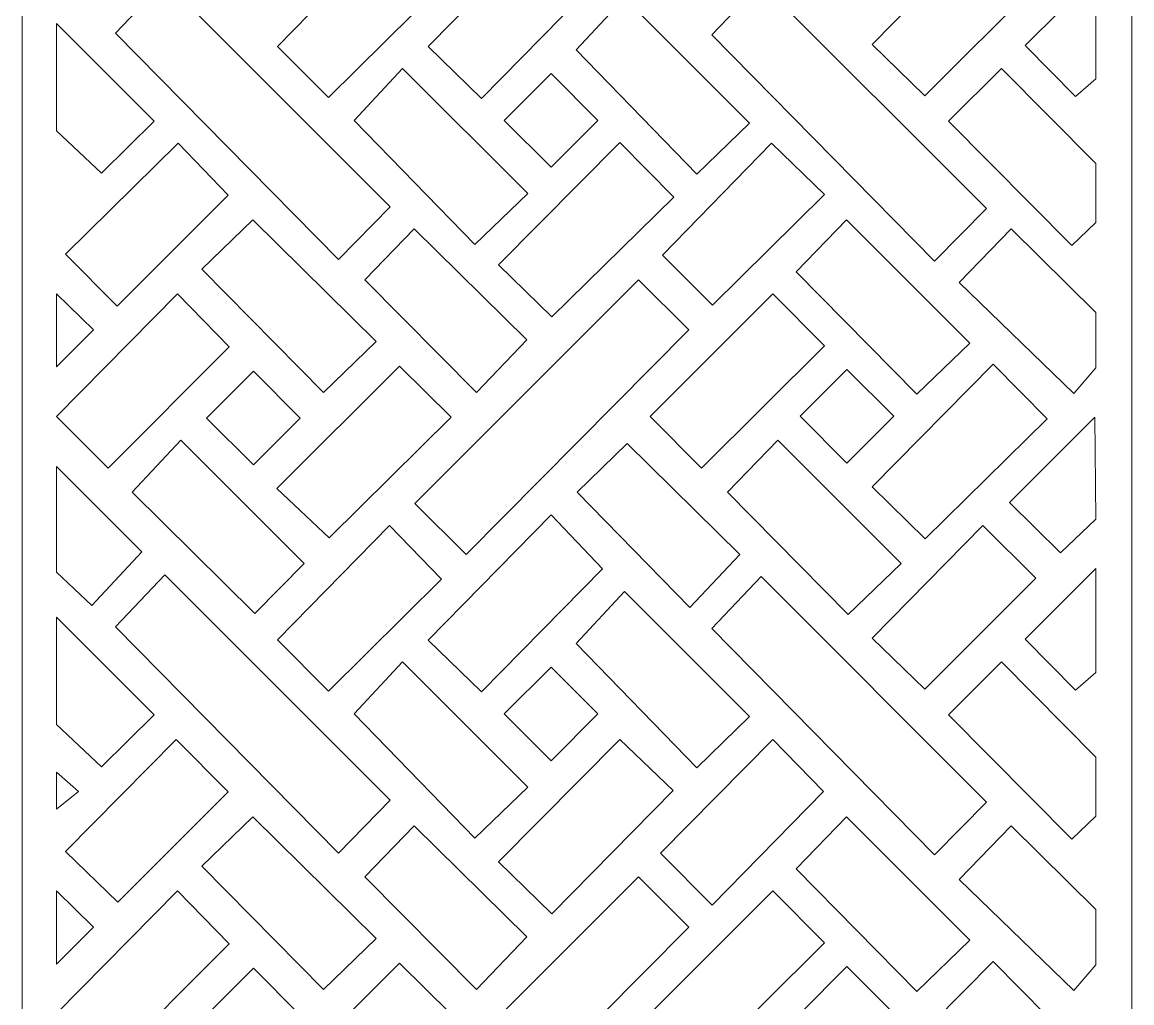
# Model space of a CAD drawing. Header units: centimetres. Extents: x -27.6 to -16.3, y -9.5 to 9.5.
# Drawn here: x -21.37 to -16.32, y -4.42 to 0.04 of the extents above; entities that cross this region are included whole.
import ezdxf

# ---------------------------------------------------------------- set-up
doc = ezdxf.new("R2010")
doc.units = ezdxf.units.CM
doc.header["$MEASUREMENT"] = 0
doc.layers.add('layer 1', color=7, linetype='Continuous')

msp = doc.modelspace()

# ---------------------------------------------------------------- linework, layer by layer
at = {"layer": 'layer 1', "color": 7, "lineweight": 9}
for points, knots in [([(-21.37348, -9.50003), (-21.37348, -9.50003), (-21.37348, 9.5), (-21.37348, 9.5), (-21.37348, 9.5), (-21.37348, 9.5), (-16.32276, 9.5), (-16.32276, 9.5), (-16.32276, 9.5), (-16.32276, 9.5), (-16.32276, -9.50003), (-16.32276, -9.50003), (-16.32276, -9.50003), (-16.32276, -9.50003), (-21.37348, -9.50003), (-21.37348, -9.50003)], [0, 0, 0, 0, 0.2, 0.2, 0.2, 0.2, 0.4, 0.4, 0.4, 0.4, 0.6, 0.6, 0.6, 0.6, 1, 1, 1, 1]), ([(-19.28297, -0.30398), (-19.28297, -0.30398), (-19.52556, -0.06791), (-19.52556, -0.06791), (-19.52556, -0.06791), (-19.52556, -0.06791), (-18.96625, 0.50174), (-18.96625, 0.50174), (-18.96625, 0.50174), (-18.96625, 0.50174), (-18.73187, 0.2571), (-18.73187, 0.2571), (-18.73187, 0.2571), (-18.73187, 0.2571), (-19.28297, -0.30398), (-19.28297, -0.30398)], [0, 0, 0, 0, 0.2, 0.2, 0.2, 0.2, 0.4, 0.4, 0.4, 0.4, 0.6, 0.6, 0.6, 0.6, 1, 1, 1, 1]), ([(-19.97851, -0.29997), (-19.97851, -0.29997), (-20.21101, -0.06747), (-20.21101, -0.06747), (-20.21101, -0.06747), (-20.21101, -0.06747), (-19.70193, 0.45363), (-19.70193, 0.45363), (-19.70193, 0.45363), (-19.70193, 0.45363), (-19.46543, 0.20911), (-19.46543, 0.20911), (-19.46543, 0.20911), (-19.46543, 0.20911), (-19.97851, -0.29997), (-19.97851, -0.29997)], [0, 0, 0, 0, 0.2, 0.2, 0.2, 0.2, 0.4, 0.4, 0.4, 0.4, 0.6, 0.6, 0.6, 0.6, 1, 1, 1, 1]), ([(-17.26476, -0.29195), (-17.26476, -0.29195), (-17.50527, -0.05946), (-17.50527, -0.05946), (-17.50527, -0.05946), (-17.50527, -0.05946), (-17.0002, 0.45363), (-17.0002, 0.45363), (-17.0002, 0.45363), (-17.0002, 0.45363), (-16.75969, 0.21312), (-16.75969, 0.21312), (-16.75969, 0.21312), (-16.75969, 0.21312), (-17.26476, -0.29195), (-17.26476, -0.29195)], [0, 0, 0, 0, 0.2, 0.2, 0.2, 0.2, 0.4, 0.4, 0.4, 0.4, 0.6, 0.6, 0.6, 0.6, 1, 1, 1, 1]), ([(-16.57931, -0.29596), (-16.57931, -0.29596), (-16.48711, -0.21579), (-16.48711, -0.21579), (-16.48711, -0.21579), (-16.48711, -0.21579), (-16.48711, 0.25722), (-16.48711, 0.25722), (-16.48711, 0.25722), (-16.48711, 0.25722), (-16.80779, -0.06347), (-16.80779, -0.06347), (-16.80779, -0.06347), (-16.80779, -0.06347), (-16.57931, -0.29596), (-16.57931, -0.29596)], [0, 0, 0, 0, 0.2, 0.2, 0.2, 0.2, 0.4, 0.4, 0.4, 0.4, 0.6, 0.6, 0.6, 0.6, 1, 1, 1, 1]), ([(-19.93442, -1.03754), (-19.93442, -1.03754), (-19.69792, -0.79703), (-19.69792, -0.79703), (-19.69792, -0.79703), (-19.69792, -0.79703), (-20.7241, 0.22916), (-20.7241, 0.22916), (-20.7241, 0.22916), (-20.7241, 0.22916), (-20.94857, -0.00735), (-20.94857, -0.00735), (-20.94857, -0.00735), (-20.94857, -0.00735), (-19.93442, -1.03754), (-19.93442, -1.03754)], [0, 0, 0, 0, 0.2, 0.2, 0.2, 0.2, 0.4, 0.4, 0.4, 0.4, 0.6, 0.6, 0.6, 0.6, 1, 1, 1, 1]), ([(-17.22067, -1.04556), (-17.22067, -1.04556), (-16.98417, -0.80504), (-16.98417, -0.80504), (-16.98417, -0.80504), (-16.98417, -0.80504), (-18.01034, 0.22114), (-18.01034, 0.22114), (-18.01034, 0.22114), (-18.01034, 0.22114), (-18.23482, -0.01536), (-18.23482, -0.01536), (-18.23482, -0.01536), (-18.23482, -0.01536), (-17.22067, -1.04556), (-17.22067, -1.04556)], [0, 0, 0, 0, 0.2, 0.2, 0.2, 0.2, 0.4, 0.4, 0.4, 0.4, 0.6, 0.6, 0.6, 0.6, 1, 1, 1, 1]), ([(-18.30296, -0.64871), (-18.30296, -0.64871), (-18.06245, -0.41622), (-18.06245, -0.41622), (-18.06245, -0.41622), (-18.06245, -0.41622), (-18.63166, 0.15299), (-18.63166, 0.15299), (-18.63166, 0.15299), (-18.63166, 0.15299), (-18.85213, -0.08351), (-18.85213, -0.08351), (-18.85213, -0.08351), (-18.85213, -0.08351), (-18.30296, -0.64871), (-18.30296, -0.64871)], [0, 0, 0, 0, 0.2, 0.2, 0.2, 0.2, 0.4, 0.4, 0.4, 0.4, 0.6, 0.6, 0.6, 0.6, 1, 1, 1, 1]), ([(-21.21714, -0.45229), (-21.21714, -0.45229), (-21.21714, 0.03675), (-21.21714, 0.03675), (-21.21714, 0.03675), (-21.21714, 0.03675), (-20.7722, -0.4082), (-20.7722, -0.4082), (-20.7722, -0.4082), (-20.7722, -0.4082), (-21.01271, -0.6447), (-21.01271, -0.6447), (-21.01271, -0.6447), (-21.01271, -0.6447), (-21.21714, -0.45229), (-21.21714, -0.45229)], [0, 0, 0, 0, 0.2, 0.2, 0.2, 0.2, 0.4, 0.4, 0.4, 0.4, 0.6, 0.6, 0.6, 0.6, 1, 1, 1, 1]), ([(-19.3131, -0.96939), (-19.3131, -0.96939), (-19.07259, -0.7369), (-19.07259, -0.7369), (-19.07259, -0.7369), (-19.07259, -0.7369), (-19.6418, -0.16769), (-19.6418, -0.16769), (-19.6418, -0.16769), (-19.6418, -0.16769), (-19.86227, -0.40419), (-19.86227, -0.40419), (-19.86227, -0.40419), (-19.86227, -0.40419), (-19.3131, -0.96939), (-19.3131, -0.96939)], [0, 0, 0, 0, 0.2, 0.2, 0.2, 0.2, 0.4, 0.4, 0.4, 0.4, 0.6, 0.6, 0.6, 0.6, 1, 1, 1, 1]), ([(-19.17958, -0.40419), (-19.17958, -0.40419), (-18.96637, -0.19098), (-18.96637, -0.19098), (-18.96637, -0.19098), (-18.96637, -0.19098), (-18.75316, -0.40419), (-18.75316, -0.40419), (-18.75316, -0.40419), (-18.75316, -0.40419), (-18.96637, -0.6174), (-18.96637, -0.6174), (-18.96637, -0.6174), (-18.96637, -0.6174), (-19.17958, -0.40419), (-19.17958, -0.40419)], [0, 0, 0, 0, 0.2, 0.2, 0.2, 0.2, 0.4, 0.4, 0.4, 0.4, 0.6, 0.6, 0.6, 0.6, 1, 1, 1, 1]), ([(-16.59534, -0.9734), (-16.59534, -0.9734), (-16.48711, -0.86918), (-16.48711, -0.86918), (-16.48711, -0.86918), (-16.48711, -0.86918), (-16.48711, -0.60061), (-16.48711, -0.60061), (-16.48711, -0.60061), (-16.48711, -0.60061), (-16.91602, -0.16769), (-16.91602, -0.16769), (-16.91602, -0.16769), (-16.91602, -0.16769), (-17.15653, -0.4082), (-17.15653, -0.4082), (-17.15653, -0.4082), (-17.15653, -0.4082), (-16.59534, -0.9734), (-16.59534, -0.9734)], [0, 0, 0, 0, 0.1666667, 0.1666667, 0.1666667, 0.1666667, 0.3333333, 0.3333333, 0.3333333, 0.3333333, 0.5, 0.5, 0.5, 0.5, 0.6666667, 0.6666667, 0.6666667, 0.6666667, 1, 1, 1, 1]), ([(-18.9623, -1.29809), (-18.9623, -1.29809), (-19.20487, -1.06203), (-19.20487, -1.06203), (-19.20487, -1.06203), (-19.20487, -1.06203), (-18.65359, -0.5044), (-18.65359, -0.5044), (-18.65359, -0.5044), (-18.65359, -0.5044), (-18.40718, -0.75305), (-18.40718, -0.75305), (-18.40718, -0.75305), (-18.40718, -0.75305), (-18.9623, -1.29809), (-18.9623, -1.29809)], [0, 0, 0, 0, 0.2, 0.2, 0.2, 0.2, 0.4, 0.4, 0.4, 0.4, 0.6, 0.6, 0.6, 0.6, 1, 1, 1, 1]), ([(-20.94056, -1.24999), (-20.94056, -1.24999), (-21.17706, -1.01349), (-21.17706, -1.01349), (-21.17706, -1.01349), (-21.17706, -1.01349), (-20.66397, -0.50841), (-20.66397, -0.50841), (-20.66397, -0.50841), (-20.66397, -0.50841), (-20.43548, -0.74492), (-20.43548, -0.74492), (-20.43548, -0.74492), (-20.43548, -0.74492), (-20.94056, -1.24999), (-20.94056, -1.24999)], [0, 0, 0, 0, 0.2, 0.2, 0.2, 0.2, 0.4, 0.4, 0.4, 0.4, 0.6, 0.6, 0.6, 0.6, 1, 1, 1, 1]), ([(-18.23081, -1.24598), (-18.23081, -1.24598), (-18.45929, -1.0175), (-18.45929, -1.0175), (-18.45929, -1.0175), (-18.45929, -1.0175), (-17.96224, -0.50841), (-17.96224, -0.50841), (-17.96224, -0.50841), (-17.96224, -0.50841), (-17.72173, -0.74091), (-17.72173, -0.74091), (-17.72173, -0.74091), (-17.72173, -0.74091), (-18.23081, -1.24598), (-18.23081, -1.24598)], [0, 0, 0, 0, 0.2, 0.2, 0.2, 0.2, 0.4, 0.4, 0.4, 0.4, 0.6, 0.6, 0.6, 0.6, 1, 1, 1, 1]), ([(-20.00257, -1.64283), (-20.00257, -1.64283), (-19.76205, -1.41033), (-19.76205, -1.41033), (-19.76205, -1.41033), (-19.76205, -1.41033), (-20.32325, -0.85715), (-20.32325, -0.85715), (-20.32325, -0.85715), (-20.32325, -0.85715), (-20.55574, -1.08163), (-20.55574, -1.08163), (-20.55574, -1.08163), (-20.55574, -1.08163), (-20.00257, -1.64283), (-20.00257, -1.64283)], [0, 0, 0, 0, 0.2, 0.2, 0.2, 0.2, 0.4, 0.4, 0.4, 0.4, 0.6, 0.6, 0.6, 0.6, 1, 1, 1, 1]), ([(-17.30084, -1.65084), (-17.30084, -1.65084), (-17.06033, -1.41835), (-17.06033, -1.41835), (-17.06033, -1.41835), (-17.06033, -1.41835), (-17.62152, -0.85715), (-17.62152, -0.85715), (-17.62152, -0.85715), (-17.62152, -0.85715), (-17.85, -1.09366), (-17.85, -1.09366), (-17.85, -1.09366), (-17.85, -1.09366), (-17.30084, -1.65084), (-17.30084, -1.65084)], [0, 0, 0, 0, 0.2, 0.2, 0.2, 0.2, 0.4, 0.4, 0.4, 0.4, 0.6, 0.6, 0.6, 0.6, 1, 1, 1, 1]), ([(-19.30509, -1.64283), (-19.30509, -1.64283), (-19.81417, -1.12973), (-19.81417, -1.12973), (-19.81417, -1.12973), (-19.81417, -1.12973), (-19.58969, -0.89724), (-19.58969, -0.89724), (-19.58969, -0.89724), (-19.58969, -0.89724), (-19.0766, -1.40231), (-19.0766, -1.40231), (-19.0766, -1.40231), (-19.0766, -1.40231), (-19.30509, -1.64283), (-19.30509, -1.64283)], [0, 0, 0, 0, 0.2, 0.2, 0.2, 0.2, 0.4, 0.4, 0.4, 0.4, 0.6, 0.6, 0.6, 0.6, 1, 1, 1, 1]), ([(-16.58732, -1.64684), (-16.58732, -1.64684), (-16.48711, -1.53059), (-16.48711, -1.53059), (-16.48711, -1.53059), (-16.48711, -1.53059), (-16.48711, -1.27805), (-16.48711, -1.27805), (-16.48711, -1.27805), (-16.48711, -1.27805), (-16.87193, -0.89724), (-16.87193, -0.89724), (-16.87193, -0.89724), (-16.87193, -0.89724), (-17.10843, -1.14176), (-17.10843, -1.14176), (-17.10843, -1.14176), (-17.10843, -1.14176), (-16.58732, -1.64684), (-16.58732, -1.64684)], [0, 0, 0, 0, 0.1666667, 0.1666667, 0.1666667, 0.1666667, 0.3333333, 0.3333333, 0.3333333, 0.3333333, 0.5, 0.5, 0.5, 0.5, 0.6666667, 0.6666667, 0.6666667, 0.6666667, 1, 1, 1, 1]), ([(-19.35319, -2.3804), (-19.35319, -2.3804), (-19.58568, -2.1479), (-19.58568, -2.1479), (-19.58568, -2.1479), (-19.58568, -2.1479), (-18.56752, -1.12973), (-18.56752, -1.12973), (-18.56752, -1.12973), (-18.56752, -1.12973), (-18.33904, -1.35822), (-18.33904, -1.35822), (-18.33904, -1.35822), (-18.33904, -1.35822), (-19.35319, -2.3804), (-19.35319, -2.3804)], [0, 0, 0, 0, 0.2, 0.2, 0.2, 0.2, 0.4, 0.4, 0.4, 0.4, 0.6, 0.6, 0.6, 0.6, 1, 1, 1, 1]), ([(-20.98258, -1.98756), (-20.98258, -1.98756), (-21.21714, -1.75149), (-21.21714, -1.75149), (-21.21714, -1.75149), (-21.21714, -1.75149), (-20.66586, -1.19387), (-20.66586, -1.19387), (-20.66586, -1.19387), (-20.66586, -1.19387), (-20.43148, -1.4345), (-20.43148, -1.4345), (-20.43148, -1.4345), (-20.43148, -1.4345), (-20.98258, -1.98756), (-20.98258, -1.98756)], [0, 0, 0, 0, 0.2, 0.2, 0.2, 0.2, 0.4, 0.4, 0.4, 0.4, 0.6, 0.6, 0.6, 0.6, 1, 1, 1, 1]), ([(-21.21714, -1.52658), (-21.21714, -1.52658), (-21.04879, -1.35822), (-21.04879, -1.35822), (-21.04879, -1.35822), (-21.04879, -1.35822), (-21.21714, -1.19387), (-21.21714, -1.19387), (-21.21714, -1.19387), (-21.21714, -1.19387), (-21.21714, -1.52658), (-21.21714, -1.52658)], [0, 0, 0, 0, 0.25, 0.25, 0.25, 0.25, 0.5, 0.5, 0.5, 0.5, 1, 1, 1, 1]), ([(-18.28085, -1.98756), (-18.28085, -1.98756), (-18.51541, -1.75149), (-18.51541, -1.75149), (-18.51541, -1.75149), (-18.51541, -1.75149), (-17.95611, -1.19387), (-17.95611, -1.19387), (-17.95611, -1.19387), (-17.95611, -1.19387), (-17.72173, -1.43049), (-17.72173, -1.43049), (-17.72173, -1.43049), (-17.72173, -1.43049), (-18.28085, -1.98756), (-18.28085, -1.98756)], [0, 0, 0, 0, 0.2, 0.2, 0.2, 0.2, 0.4, 0.4, 0.4, 0.4, 0.6, 0.6, 0.6, 0.6, 1, 1, 1, 1]), ([(-17.26269, -2.30824), (-17.26269, -2.30824), (-17.50527, -2.07218), (-17.50527, -2.07218), (-17.50527, -2.07218), (-17.50527, -2.07218), (-16.95398, -1.51455), (-16.95398, -1.51455), (-16.95398, -1.51455), (-16.95398, -1.51455), (-16.70758, -1.7632), (-16.70758, -1.7632), (-16.70758, -1.7632), (-16.70758, -1.7632), (-17.26269, -2.30824), (-17.26269, -2.30824)], [0, 0, 0, 0, 0.2, 0.2, 0.2, 0.2, 0.4, 0.4, 0.4, 0.4, 0.6, 0.6, 0.6, 0.6, 1, 1, 1, 1]), ([(-20.53445, -1.75907), (-20.53445, -1.75907), (-20.32124, -1.54586), (-20.32124, -1.54586), (-20.32124, -1.54586), (-20.32124, -1.54586), (-20.10803, -1.75907), (-20.10803, -1.75907), (-20.10803, -1.75907), (-20.10803, -1.75907), (-20.32124, -1.97229), (-20.32124, -1.97229), (-20.32124, -1.97229), (-20.32124, -1.97229), (-20.53445, -1.75907), (-20.53445, -1.75907)], [0, 0, 0, 0, 0.2, 0.2, 0.2, 0.2, 0.4, 0.4, 0.4, 0.4, 0.6, 0.6, 0.6, 0.6, 1, 1, 1, 1]), ([(-19.97645, -2.30423), (-19.97645, -2.30423), (-20.21502, -2.08019), (-20.21502, -2.08019), (-20.21502, -2.08019), (-20.21502, -2.08019), (-19.65571, -1.52257), (-19.65571, -1.52257), (-19.65571, -1.52257), (-19.65571, -1.52257), (-19.42133, -1.75518), (-19.42133, -1.75518), (-19.42133, -1.75518), (-19.42133, -1.75518), (-19.97645, -2.30423), (-19.97645, -2.30423)], [0, 0, 0, 0, 0.2, 0.2, 0.2, 0.2, 0.4, 0.4, 0.4, 0.4, 0.6, 0.6, 0.6, 0.6, 1, 1, 1, 1]), ([(-17.83273, -1.75106), (-17.83273, -1.75106), (-17.61951, -1.53784), (-17.61951, -1.53784), (-17.61951, -1.53784), (-17.61951, -1.53784), (-17.4063, -1.75106), (-17.4063, -1.75106), (-17.4063, -1.75106), (-17.4063, -1.75106), (-17.61951, -1.96427), (-17.61951, -1.96427), (-17.61951, -1.96427), (-17.61951, -1.96427), (-17.83273, -1.75106), (-17.83273, -1.75106)], [0, 0, 0, 0, 0.2, 0.2, 0.2, 0.2, 0.4, 0.4, 0.4, 0.4, 0.6, 0.6, 0.6, 0.6, 1, 1, 1, 1]), ([(-16.64745, -2.37238), (-16.64745, -2.37238), (-16.48711, -2.22006), (-16.48711, -2.22006), (-16.48711, -2.22006), (-16.48711, -2.22006), (-16.49112, -1.75507), (-16.49112, -1.75507), (-16.49112, -1.75507), (-16.49112, -1.75507), (-16.87994, -2.14389), (-16.87994, -2.14389), (-16.87994, -2.14389), (-16.87994, -2.14389), (-16.64745, -2.37238), (-16.64745, -2.37238)], [0, 0, 0, 0, 0.2, 0.2, 0.2, 0.2, 0.4, 0.4, 0.4, 0.4, 0.6, 0.6, 0.6, 0.6, 1, 1, 1, 1]), ([(-20.31523, -2.64897), (-20.31523, -2.64897), (-20.09075, -2.42048), (-20.09075, -2.42048), (-20.09075, -2.42048), (-20.09075, -2.42048), (-20.65194, -1.85929), (-20.65194, -1.85929), (-20.65194, -1.85929), (-20.65194, -1.85929), (-20.87241, -2.09579), (-20.87241, -2.09579), (-20.87241, -2.09579), (-20.87241, -2.09579), (-20.31523, -2.64897), (-20.31523, -2.64897)], [0, 0, 0, 0, 0.2, 0.2, 0.2, 0.2, 0.4, 0.4, 0.4, 0.4, 0.6, 0.6, 0.6, 0.6, 1, 1, 1, 1]), ([(-17.6135, -2.65298), (-17.6135, -2.65298), (-17.37299, -2.42048), (-17.37299, -2.42048), (-17.37299, -2.42048), (-17.37299, -2.42048), (-17.93418, -1.85929), (-17.93418, -1.85929), (-17.93418, -1.85929), (-17.93418, -1.85929), (-18.16266, -2.09579), (-18.16266, -2.09579), (-18.16266, -2.09579), (-18.16266, -2.09579), (-17.6135, -2.65298), (-17.6135, -2.65298)], [0, 0, 0, 0, 0.2, 0.2, 0.2, 0.2, 0.4, 0.4, 0.4, 0.4, 0.6, 0.6, 0.6, 0.6, 1, 1, 1, 1]), ([(-18.33503, -2.62091), (-18.33503, -2.62091), (-18.84812, -2.09579), (-18.84812, -2.09579), (-18.84812, -2.09579), (-18.84812, -2.09579), (-18.61964, -1.87532), (-18.61964, -1.87532), (-18.61964, -1.87532), (-18.61964, -1.87532), (-18.10655, -2.3804), (-18.10655, -2.3804), (-18.10655, -2.3804), (-18.10655, -2.3804), (-18.33503, -2.62091), (-18.33503, -2.62091)], [0, 0, 0, 0, 0.2, 0.2, 0.2, 0.2, 0.4, 0.4, 0.4, 0.4, 0.6, 0.6, 0.6, 0.6, 1, 1, 1, 1]), ([(-21.0568, -2.61289), (-21.0568, -2.61289), (-21.21714, -2.46057), (-21.21714, -2.46057), (-21.21714, -2.46057), (-21.21714, -2.46057), (-21.21714, -1.97954), (-21.21714, -1.97954), (-21.21714, -1.97954), (-21.21714, -1.97954), (-20.82832, -2.36837), (-20.82832, -2.36837), (-20.82832, -2.36837), (-20.82832, -2.36837), (-21.0568, -2.61289), (-21.0568, -2.61289)], [0, 0, 0, 0, 0.2, 0.2, 0.2, 0.2, 0.4, 0.4, 0.4, 0.4, 0.6, 0.6, 0.6, 0.6, 1, 1, 1, 1]), ([(-19.28297, -3.00573), (-19.28297, -3.00573), (-19.52556, -2.76966), (-19.52556, -2.76966), (-19.52556, -2.76966), (-19.52556, -2.76966), (-18.96625, -2.20001), (-18.96625, -2.20001), (-18.96625, -2.20001), (-18.96625, -2.20001), (-18.73187, -2.44465), (-18.73187, -2.44465), (-18.73187, -2.44465), (-18.73187, -2.44465), (-19.28297, -3.00573), (-19.28297, -3.00573)], [0, 0, 0, 0, 0.2, 0.2, 0.2, 0.2, 0.4, 0.4, 0.4, 0.4, 0.6, 0.6, 0.6, 0.6, 1, 1, 1, 1]), ([(-19.97851, -3.00172), (-19.97851, -3.00172), (-20.21101, -2.76922), (-20.21101, -2.76922), (-20.21101, -2.76922), (-20.21101, -2.76922), (-19.70193, -2.24811), (-19.70193, -2.24811), (-19.70193, -2.24811), (-19.70193, -2.24811), (-19.46543, -2.49264), (-19.46543, -2.49264), (-19.46543, -2.49264), (-19.46543, -2.49264), (-19.97851, -3.00172), (-19.97851, -3.00172)], [0, 0, 0, 0, 0.2, 0.2, 0.2, 0.2, 0.4, 0.4, 0.4, 0.4, 0.6, 0.6, 0.6, 0.6, 1, 1, 1, 1]), ([(-17.26476, -2.9937), (-17.26476, -2.9937), (-17.50527, -2.76121), (-17.50527, -2.76121), (-17.50527, -2.76121), (-17.50527, -2.76121), (-17.0002, -2.24811), (-17.0002, -2.24811), (-17.0002, -2.24811), (-17.0002, -2.24811), (-16.75969, -2.48863), (-16.75969, -2.48863), (-16.75969, -2.48863), (-16.75969, -2.48863), (-17.26476, -2.9937), (-17.26476, -2.9937)], [0, 0, 0, 0, 0.2, 0.2, 0.2, 0.2, 0.4, 0.4, 0.4, 0.4, 0.6, 0.6, 0.6, 0.6, 1, 1, 1, 1]), ([(-19.93442, -3.73929), (-19.93442, -3.73929), (-19.69792, -3.49878), (-19.69792, -3.49878), (-19.69792, -3.49878), (-19.69792, -3.49878), (-20.7241, -2.47259), (-20.7241, -2.47259), (-20.7241, -2.47259), (-20.7241, -2.47259), (-20.94857, -2.7091), (-20.94857, -2.7091), (-20.94857, -2.7091), (-20.94857, -2.7091), (-19.93442, -3.73929), (-19.93442, -3.73929)], [0, 0, 0, 0, 0.2, 0.2, 0.2, 0.2, 0.4, 0.4, 0.4, 0.4, 0.6, 0.6, 0.6, 0.6, 1, 1, 1, 1]), ([(-16.57931, -2.99771), (-16.57931, -2.99771), (-16.48711, -2.91754), (-16.48711, -2.91754), (-16.48711, -2.91754), (-16.48711, -2.91754), (-16.48711, -2.44453), (-16.48711, -2.44453), (-16.48711, -2.44453), (-16.48711, -2.44453), (-16.80779, -2.76522), (-16.80779, -2.76522), (-16.80779, -2.76522), (-16.80779, -2.76522), (-16.57931, -2.99771), (-16.57931, -2.99771)], [0, 0, 0, 0, 0.2, 0.2, 0.2, 0.2, 0.4, 0.4, 0.4, 0.4, 0.6, 0.6, 0.6, 0.6, 1, 1, 1, 1]), ([(-17.22067, -3.74731), (-17.22067, -3.74731), (-16.98417, -3.50679), (-16.98417, -3.50679), (-16.98417, -3.50679), (-16.98417, -3.50679), (-18.01034, -2.48061), (-18.01034, -2.48061), (-18.01034, -2.48061), (-18.01034, -2.48061), (-18.23482, -2.71711), (-18.23482, -2.71711), (-18.23482, -2.71711), (-18.23482, -2.71711), (-17.22067, -3.74731), (-17.22067, -3.74731)], [0, 0, 0, 0, 0.2, 0.2, 0.2, 0.2, 0.4, 0.4, 0.4, 0.4, 0.6, 0.6, 0.6, 0.6, 1, 1, 1, 1]), ([(-18.30296, -3.35046), (-18.30296, -3.35046), (-18.06245, -3.11797), (-18.06245, -3.11797), (-18.06245, -3.11797), (-18.06245, -3.11797), (-18.63166, -2.54875), (-18.63166, -2.54875), (-18.63166, -2.54875), (-18.63166, -2.54875), (-18.85213, -2.78526), (-18.85213, -2.78526), (-18.85213, -2.78526), (-18.85213, -2.78526), (-18.30296, -3.35046), (-18.30296, -3.35046)], [0, 0, 0, 0, 0.2, 0.2, 0.2, 0.2, 0.4, 0.4, 0.4, 0.4, 0.6, 0.6, 0.6, 0.6, 1, 1, 1, 1]), ([(-21.21714, -3.15404), (-21.21714, -3.15404), (-21.21714, -2.665), (-21.21714, -2.665), (-21.21714, -2.665), (-21.21714, -2.665), (-20.7722, -3.10995), (-20.7722, -3.10995), (-20.7722, -3.10995), (-20.7722, -3.10995), (-21.01271, -3.34645), (-21.01271, -3.34645), (-21.01271, -3.34645), (-21.01271, -3.34645), (-21.21714, -3.15404), (-21.21714, -3.15404)], [0, 0, 0, 0, 0.2, 0.2, 0.2, 0.2, 0.4, 0.4, 0.4, 0.4, 0.6, 0.6, 0.6, 0.6, 1, 1, 1, 1]), ([(-19.3131, -3.67114), (-19.3131, -3.67114), (-19.07259, -3.43865), (-19.07259, -3.43865), (-19.07259, -3.43865), (-19.07259, -3.43865), (-19.6418, -2.86944), (-19.6418, -2.86944), (-19.6418, -2.86944), (-19.6418, -2.86944), (-19.86227, -3.10594), (-19.86227, -3.10594), (-19.86227, -3.10594), (-19.86227, -3.10594), (-19.3131, -3.67114), (-19.3131, -3.67114)], [0, 0, 0, 0, 0.2, 0.2, 0.2, 0.2, 0.4, 0.4, 0.4, 0.4, 0.6, 0.6, 0.6, 0.6, 1, 1, 1, 1]), ([(-16.59534, -3.67515), (-16.59534, -3.67515), (-16.48711, -3.57093), (-16.48711, -3.57093), (-16.48711, -3.57093), (-16.48711, -3.57093), (-16.48711, -3.30236), (-16.48711, -3.30236), (-16.48711, -3.30236), (-16.48711, -3.30236), (-16.91602, -2.86944), (-16.91602, -2.86944), (-16.91602, -2.86944), (-16.91602, -2.86944), (-17.15653, -3.10995), (-17.15653, -3.10995), (-17.15653, -3.10995), (-17.15653, -3.10995), (-16.59534, -3.67515), (-16.59534, -3.67515)], [0, 0, 0, 0, 0.1666667, 0.1666667, 0.1666667, 0.1666667, 0.3333333, 0.3333333, 0.3333333, 0.3333333, 0.5, 0.5, 0.5, 0.5, 0.6666667, 0.6666667, 0.6666667, 0.6666667, 1, 1, 1, 1]), ([(-19.17958, -3.10594), (-19.17958, -3.10594), (-18.96637, -2.89272), (-18.96637, -2.89272), (-18.96637, -2.89272), (-18.96637, -2.89272), (-18.75316, -3.10594), (-18.75316, -3.10594), (-18.75316, -3.10594), (-18.75316, -3.10594), (-18.96637, -3.31915), (-18.96637, -3.31915), (-18.96637, -3.31915), (-18.96637, -3.31915), (-19.17958, -3.10594), (-19.17958, -3.10594)], [0, 0, 0, 0, 0.2, 0.2, 0.2, 0.2, 0.4, 0.4, 0.4, 0.4, 0.6, 0.6, 0.6, 0.6, 1, 1, 1, 1]), ([(-20.93788, -3.96243), (-20.93788, -3.96243), (-21.17572, -3.73261), (-21.17572, -3.73261), (-21.17572, -3.73261), (-21.17572, -3.73261), (-20.67332, -3.22219), (-20.67332, -3.22219), (-20.67332, -3.22219), (-20.67332, -3.22219), (-20.43548, -3.46003), (-20.43548, -3.46003), (-20.43548, -3.46003), (-20.43548, -3.46003), (-20.93788, -3.96243), (-20.93788, -3.96243)], [0, 0, 0, 0, 0.2, 0.2, 0.2, 0.2, 0.4, 0.4, 0.4, 0.4, 0.6, 0.6, 0.6, 0.6, 1, 1, 1, 1]), ([(-18.65359, -3.22219), (-18.65359, -3.22219), (-19.20487, -3.77981), (-19.20487, -3.77981), (-19.20487, -3.77981), (-19.20487, -3.77981), (-18.9623, -4.01588), (-18.9623, -4.01588), (-18.9623, -4.01588), (-18.9623, -4.01588), (-18.40986, -3.4548), (-18.40986, -3.4548), (-18.40986, -3.4548), (-18.40986, -3.4548), (-18.65359, -3.22219), (-18.65359, -3.22219)], [0, 0, 0, 0, 0.2, 0.2, 0.2, 0.2, 0.4, 0.4, 0.4, 0.4, 0.6, 0.6, 0.6, 0.6, 1, 1, 1, 1]), ([(-18.23275, -3.97579), (-18.23275, -3.97579), (-18.46731, -3.73972), (-18.46731, -3.73972), (-18.46731, -3.73972), (-18.46731, -3.73972), (-17.95611, -3.22219), (-17.95611, -3.22219), (-17.95611, -3.22219), (-17.95611, -3.22219), (-17.72574, -3.4588), (-17.72574, -3.4588), (-17.72574, -3.4588), (-17.72574, -3.4588), (-18.23275, -3.97579), (-18.23275, -3.97579)], [0, 0, 0, 0, 0.2, 0.2, 0.2, 0.2, 0.4, 0.4, 0.4, 0.4, 0.6, 0.6, 0.6, 0.6, 1, 1, 1, 1]), ([(-21.21714, -3.53886), (-21.21714, -3.53886), (-21.21714, -3.3705), (-21.21714, -3.3705), (-21.21714, -3.3705), (-21.21714, -3.3705), (-21.11693, -3.45869), (-21.11693, -3.45869), (-21.11693, -3.45869), (-21.11693, -3.45869), (-21.21714, -3.53886), (-21.21714, -3.53886)], [0, 0, 0, 0, 0.25, 0.25, 0.25, 0.25, 0.5, 0.5, 0.5, 0.5, 1, 1, 1, 1]), ([(-20.00257, -4.36061), (-20.00257, -4.36061), (-19.76205, -4.12812), (-19.76205, -4.12812), (-19.76205, -4.12812), (-19.76205, -4.12812), (-20.32325, -3.57494), (-20.32325, -3.57494), (-20.32325, -3.57494), (-20.32325, -3.57494), (-20.55574, -3.79942), (-20.55574, -3.79942), (-20.55574, -3.79942), (-20.55574, -3.79942), (-20.00257, -4.36061), (-20.00257, -4.36061)], [0, 0, 0, 0, 0.2, 0.2, 0.2, 0.2, 0.4, 0.4, 0.4, 0.4, 0.6, 0.6, 0.6, 0.6, 1, 1, 1, 1]), ([(-17.30084, -4.36863), (-17.30084, -4.36863), (-17.06033, -4.13613), (-17.06033, -4.13613), (-17.06033, -4.13613), (-17.06033, -4.13613), (-17.62152, -3.57494), (-17.62152, -3.57494), (-17.62152, -3.57494), (-17.62152, -3.57494), (-17.85, -3.81144), (-17.85, -3.81144), (-17.85, -3.81144), (-17.85, -3.81144), (-17.30084, -4.36863), (-17.30084, -4.36863)], [0, 0, 0, 0, 0.2, 0.2, 0.2, 0.2, 0.4, 0.4, 0.4, 0.4, 0.6, 0.6, 0.6, 0.6, 1, 1, 1, 1]), ([(-19.30509, -4.36061), (-19.30509, -4.36061), (-19.81417, -3.84752), (-19.81417, -3.84752), (-19.81417, -3.84752), (-19.81417, -3.84752), (-19.58969, -3.61502), (-19.58969, -3.61502), (-19.58969, -3.61502), (-19.58969, -3.61502), (-19.0766, -4.1201), (-19.0766, -4.1201), (-19.0766, -4.1201), (-19.0766, -4.1201), (-19.30509, -4.36061), (-19.30509, -4.36061)], [0, 0, 0, 0, 0.2, 0.2, 0.2, 0.2, 0.4, 0.4, 0.4, 0.4, 0.6, 0.6, 0.6, 0.6, 1, 1, 1, 1]), ([(-16.58732, -4.36462), (-16.58732, -4.36462), (-16.48711, -4.24837), (-16.48711, -4.24837), (-16.48711, -4.24837), (-16.48711, -4.24837), (-16.48711, -3.99583), (-16.48711, -3.99583), (-16.48711, -3.99583), (-16.48711, -3.99583), (-16.87193, -3.61502), (-16.87193, -3.61502), (-16.87193, -3.61502), (-16.87193, -3.61502), (-17.10843, -3.85954), (-17.10843, -3.85954), (-17.10843, -3.85954), (-17.10843, -3.85954), (-16.58732, -4.36462), (-16.58732, -4.36462)], [0, 0, 0, 0, 0.1666667, 0.1666667, 0.1666667, 0.1666667, 0.3333333, 0.3333333, 0.3333333, 0.3333333, 0.5, 0.5, 0.5, 0.5, 0.6666667, 0.6666667, 0.6666667, 0.6666667, 1, 1, 1, 1]), ([(-19.35319, -5.09818), (-19.35319, -5.09818), (-19.58568, -4.86569), (-19.58568, -4.86569), (-19.58568, -4.86569), (-19.58568, -4.86569), (-18.56752, -3.84752), (-18.56752, -3.84752), (-18.56752, -3.84752), (-18.56752, -3.84752), (-18.33904, -4.07601), (-18.33904, -4.07601), (-18.33904, -4.07601), (-18.33904, -4.07601), (-19.35319, -5.09818), (-19.35319, -5.09818)], [0, 0, 0, 0, 0.2, 0.2, 0.2, 0.2, 0.4, 0.4, 0.4, 0.4, 0.6, 0.6, 0.6, 0.6, 1, 1, 1, 1]), ([(-20.98258, -4.70534), (-20.98258, -4.70534), (-21.21714, -4.46927), (-21.21714, -4.46927), (-21.21714, -4.46927), (-21.21714, -4.46927), (-20.66586, -3.91166), (-20.66586, -3.91166), (-20.66586, -3.91166), (-20.66586, -3.91166), (-20.43148, -4.15228), (-20.43148, -4.15228), (-20.43148, -4.15228), (-20.43148, -4.15228), (-20.98258, -4.70534), (-20.98258, -4.70534)], [0, 0, 0, 0, 0.2, 0.2, 0.2, 0.2, 0.4, 0.4, 0.4, 0.4, 0.6, 0.6, 0.6, 0.6, 1, 1, 1, 1]), ([(-21.21714, -4.24436), (-21.21714, -4.24436), (-21.04879, -4.07601), (-21.04879, -4.07601), (-21.04879, -4.07601), (-21.04879, -4.07601), (-21.21714, -3.91166), (-21.21714, -3.91166), (-21.21714, -3.91166), (-21.21714, -3.91166), (-21.21714, -4.24436), (-21.21714, -4.24436)], [0, 0, 0, 0, 0.25, 0.25, 0.25, 0.25, 0.5, 0.5, 0.5, 0.5, 1, 1, 1, 1]), ([(-18.28085, -4.70534), (-18.28085, -4.70534), (-18.51541, -4.46927), (-18.51541, -4.46927), (-18.51541, -4.46927), (-18.51541, -4.46927), (-17.95611, -3.91166), (-17.95611, -3.91166), (-17.95611, -3.91166), (-17.95611, -3.91166), (-17.72173, -4.14827), (-17.72173, -4.14827), (-17.72173, -4.14827), (-17.72173, -4.14827), (-18.28085, -4.70534), (-18.28085, -4.70534)], [0, 0, 0, 0, 0.2, 0.2, 0.2, 0.2, 0.4, 0.4, 0.4, 0.4, 0.6, 0.6, 0.6, 0.6, 1, 1, 1, 1]), ([(-19.97645, -5.02202), (-19.97645, -5.02202), (-20.21502, -4.79797), (-20.21502, -4.79797), (-20.21502, -4.79797), (-20.21502, -4.79797), (-19.65571, -4.24035), (-19.65571, -4.24035), (-19.65571, -4.24035), (-19.65571, -4.24035), (-19.42133, -4.47296), (-19.42133, -4.47296), (-19.42133, -4.47296), (-19.42133, -4.47296), (-19.97645, -5.02202), (-19.97645, -5.02202)], [0, 0, 0, 0, 0.2, 0.2, 0.2, 0.2, 0.4, 0.4, 0.4, 0.4, 0.6, 0.6, 0.6, 0.6, 1, 1, 1, 1]), ([(-17.26269, -5.02603), (-17.26269, -5.02603), (-17.50527, -4.78996), (-17.50527, -4.78996), (-17.50527, -4.78996), (-17.50527, -4.78996), (-16.95398, -4.23234), (-16.95398, -4.23234), (-16.95398, -4.23234), (-16.95398, -4.23234), (-16.70758, -4.48098), (-16.70758, -4.48098), (-16.70758, -4.48098), (-16.70758, -4.48098), (-17.26269, -5.02603), (-17.26269, -5.02603)], [0, 0, 0, 0, 0.2, 0.2, 0.2, 0.2, 0.4, 0.4, 0.4, 0.4, 0.6, 0.6, 0.6, 0.6, 1, 1, 1, 1]), ([(-20.53445, -4.47686), (-20.53445, -4.47686), (-20.32124, -4.26365), (-20.32124, -4.26365), (-20.32124, -4.26365), (-20.32124, -4.26365), (-20.10803, -4.47686), (-20.10803, -4.47686), (-20.10803, -4.47686), (-20.10803, -4.47686), (-20.32124, -4.69007), (-20.32124, -4.69007), (-20.32124, -4.69007), (-20.32124, -4.69007), (-20.53445, -4.47686), (-20.53445, -4.47686)], [0, 0, 0, 0, 0.2, 0.2, 0.2, 0.2, 0.4, 0.4, 0.4, 0.4, 0.6, 0.6, 0.6, 0.6, 1, 1, 1, 1]), ([(-17.83273, -4.46884), (-17.83273, -4.46884), (-17.61951, -4.25563), (-17.61951, -4.25563), (-17.61951, -4.25563), (-17.61951, -4.25563), (-17.4063, -4.46884), (-17.4063, -4.46884), (-17.4063, -4.46884), (-17.4063, -4.46884), (-17.61951, -4.68205), (-17.61951, -4.68205), (-17.61951, -4.68205), (-17.61951, -4.68205), (-17.83273, -4.46884), (-17.83273, -4.46884)], [0, 0, 0, 0, 0.2, 0.2, 0.2, 0.2, 0.4, 0.4, 0.4, 0.4, 0.6, 0.6, 0.6, 0.6, 1, 1, 1, 1])]:
    msp.add_open_spline(points, degree=3, knots=knots, dxfattribs=at)

doc.saveas('drawing.dxf')
